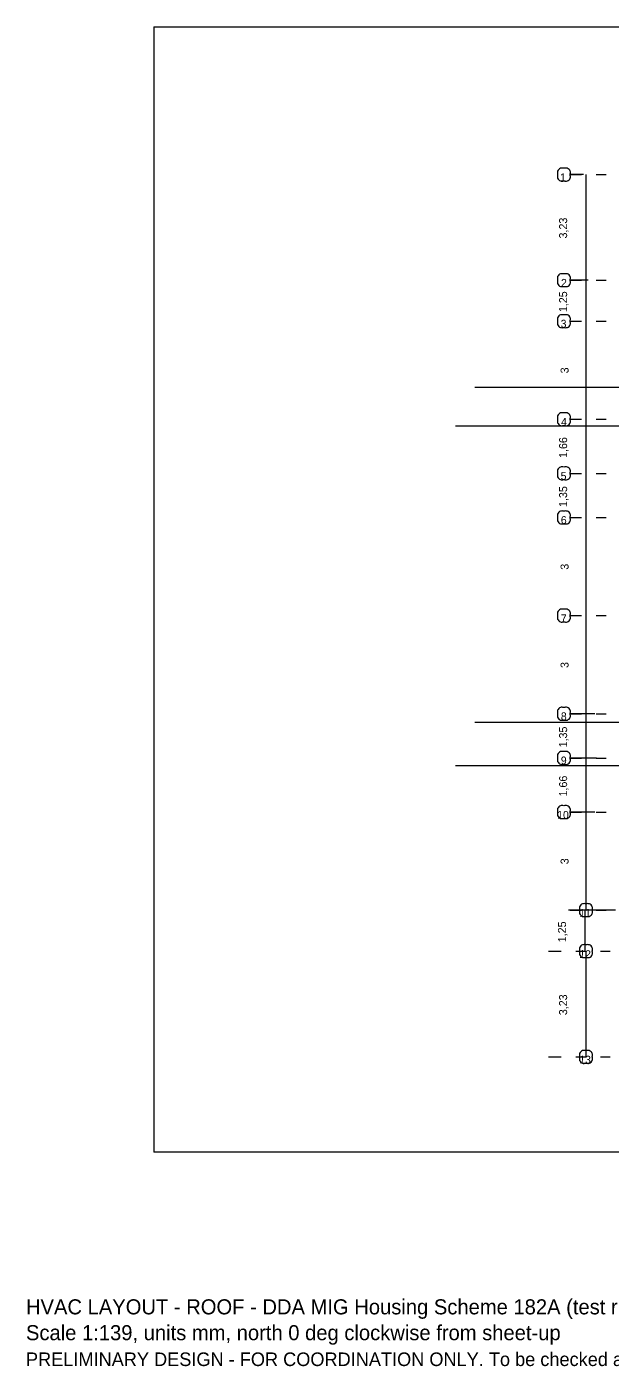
# Model space of a CAD drawing. Header units: millimetres. Extents: x 30 to 54214, y -4580 to 38782.
# Drawn here: x 30 to 18908, y -4580 to 38782 of the extents above; entities that cross this region are included whole.
import ezdxf

# ---------------------------------------------------------------- set-up
doc = ezdxf.new("R2010")
doc.units = ezdxf.units.MM
for name, color, linetype in [('A-ARCH-REF', 8, 'CONTINUOUS'), ('M-ANNO', 7, 'CONTINUOUS'), ('M-PIPE-REFG', 30, 'CONTINUOUS')]:
    doc.layers.add(name, color=color, linetype=linetype)

msp = doc.modelspace()

# ---------------------------------------------------------------- linework, layer by layer
at = {"layer": 'A-ARCH-REF'}
for p, q in [((4121, 38782), (54214, 38782)), ((4121, 38782), (4121, 2452)), ((17990, 34015), (17531, 34015)), ((17555, 34015), (17926, 34015)), ((18061, 34015), (18061, 30602)), ((18396, 34015), (18714, 34015)), ((18137, 30602), (17531, 30602)), ((18137, 30602), (17531, 30602)), ((17555, 30602), (17926, 30602)), ((18061, 30602), (18061, 29278)), ((18396, 30602), (18714, 30602)), ((17555, 29278), (17926, 29278)), ((18061, 29278), (18061, 26113)), ((18396, 29278), (18714, 29278)), ((17555, 26113), (17926, 26113)), ((18061, 26113), (18061, 24365)), ((18396, 26113), (18714, 26113)), ((17555, 24365), (17926, 24365)), ((18061, 24365), (18061, 22941)), ((18396, 24365), (18714, 24365)), ((17555, 22941), (17926, 22941)), ((18061, 22941), (18061, 19775)), ((18396, 22941), (18714, 22941)), ((17555, 19775), (17926, 19775)), ((18061, 19775), (18061, 16604)), ((18396, 19775), (18714, 19775)), ((18349, 16604), (17531, 16604)), ((18279, 16604), (17531, 16604)), ((17555, 16604), (17926, 16604)), ((18061, 16604), (18061, 15180)), ((18396, 16604), (18714, 16604)), ((18408, 15180), (17531, 15180)), ((18302, 15180), (17531, 15180)), ((17555, 15180), (17926, 15180)), ((18061, 15180), (18061, 13432)), ((18396, 15180), (18714, 15180)), ((18355, 13432), (17531, 13432)), ((18355, 13432), (17531, 13432)), ((17555, 13432), (17926, 13432)), ((18061, 13432), (18061, 10266)), ((18396, 13432), (18714, 13432)), ((19014, 10266), (17496, 10266)), ((18355, 10266), (17531, 10266)), ((17555, 10266), (17926, 10266)), ((18026, 10266), (18026, 8942)), ((18396, 10266), (18714, 10266)), ((16861, 8942), (17261, 8942)), ((17737, 8942), (18055, 8942)), ((18061, 8942), (18061, 5529)), ((18532, 8942), (18849, 8942)), ((16861, 5529), (17261, 5529)), ((17737, 5529), (18055, 5529)), ((18532, 5529), (18849, 5529)), ((52402, 2452), (4121, 2452))]:
    msp.add_line(p, q, dxfattribs=at)
for points in [[(17352, 34215), (17240, 34215), (17149, 34125), (17149, 34012)], [(17149, 34012), (17149, 33900), (17240, 33809), (17352, 33809)], [(17555, 34012), (17555, 34125), (17464, 34215), (17352, 34215)], [(17352, 33809), (17464, 33809), (17555, 33900), (17555, 34012)], [(17352, 30808), (17240, 30808), (17149, 30718), (17149, 30605)], [(17555, 30605), (17555, 30718), (17464, 30808), (17352, 30808)], [(17149, 30605), (17149, 30493), (17240, 30402), (17352, 30402)], [(17352, 30402), (17464, 30402), (17555, 30493), (17555, 30605)], [(17352, 29484), (17240, 29484), (17149, 29394), (17149, 29281)], [(17555, 29281), (17555, 29394), (17464, 29484), (17352, 29484)], [(17149, 29281), (17149, 29169), (17240, 29078), (17352, 29078)], [(17352, 29078), (17464, 29078), (17555, 29169), (17555, 29281)], [(17352, 26319), (17240, 26319), (17149, 26228), (17149, 26116)], [(17149, 26116), (17149, 26004), (17240, 25913), (17352, 25913)], [(17555, 26116), (17555, 26228), (17464, 26319), (17352, 26319)], [(17352, 25913), (17464, 25913), (17555, 26004), (17555, 26116)], [(17352, 24571), (17240, 24571), (17149, 24480), (17149, 24368)], [(17149, 24368), (17149, 24256), (17240, 24165), (17352, 24165)], [(17555, 24368), (17555, 24480), (17464, 24571), (17352, 24571)], [(17352, 24165), (17464, 24165), (17555, 24256), (17555, 24368)], [(17352, 23147), (17240, 23147), (17149, 23056), (17149, 22944)], [(17555, 22944), (17555, 23056), (17464, 23147), (17352, 23147)], [(17149, 22944), (17149, 22832), (17240, 22741), (17352, 22741)], [(17352, 22741), (17464, 22741), (17555, 22832), (17555, 22944)], [(17352, 19981), (17240, 19981), (17149, 19890), (17149, 19778)], [(17555, 19778), (17555, 19890), (17464, 19981), (17352, 19981)], [(17149, 19778), (17149, 19666), (17240, 19575), (17352, 19575)], [(17352, 19575), (17464, 19575), (17555, 19666), (17555, 19778)], [(17352, 16810), (17240, 16810), (17149, 16719), (17149, 16607)], [(17149, 16607), (17149, 16494), (17240, 16404), (17352, 16404)], [(17555, 16607), (17555, 16719), (17464, 16810), (17352, 16810)], [(17352, 16404), (17464, 16404), (17555, 16494), (17555, 16607)], [(17352, 15386), (17240, 15386), (17149, 15295), (17149, 15183)], [(17149, 15183), (17149, 15070), (17240, 14980), (17352, 14980)], [(17555, 15183), (17555, 15295), (17464, 15386), (17352, 15386)], [(17352, 14980), (17464, 14980), (17555, 15070), (17555, 15183)], [(17352, 13638), (17240, 13638), (17149, 13547), (17149, 13435)], [(17555, 13435), (17555, 13547), (17464, 13638), (17352, 13638)], [(17149, 13435), (17149, 13323), (17240, 13232), (17352, 13232)], [(17352, 13232), (17464, 13232), (17555, 13323), (17555, 13435)], [(18064, 10472), (17952, 10472), (17861, 10381), (17861, 10269)], [(18267, 10269), (18267, 10381), (18176, 10472), (18064, 10472)], [(17861, 10269), (17861, 10157), (17952, 10066), (18064, 10066)], [(18064, 10066), (18176, 10066), (18267, 10157), (18267, 10269)], [(18064, 9148), (17952, 9148), (17861, 9057), (17861, 8945)], [(18267, 8945), (18267, 9057), (18176, 9148), (18064, 9148)], [(17861, 8945), (17861, 8833), (17952, 8742), (18064, 8742)], [(18064, 8742), (18176, 8742), (18267, 8833), (18267, 8945)], [(18064, 5735), (17952, 5735), (17861, 5644), (17861, 5532)], [(18267, 5532), (18267, 5644), (18176, 5735), (18064, 5735)], [(17861, 5532), (17861, 5420), (17952, 5329), (18064, 5329)], [(18064, 5329), (18176, 5329), (18267, 5420), (18267, 5532)]]:
    msp.add_spline(points, degree=3, dxfattribs=at)
at = {"layer": 'M-PIPE-REFG', "linetype": 'CONTINUOUS'}
for points in [[(13860, 25906), (33065, 25906), (33065, 27954)], [(14475, 16339), (30165, 16339), (30165, 27954)], [(14482, 27153), (31615, 27153), (31615, 26433)], [(14482, 27153), (30165, 27153), (30165, 24914)], [(14475, 16339), (30165, 16339), (30165, 26433)], [(13860, 25906), (31615, 25906), (31615, 24914)], [(13860, 14941), (30165, 14941), (30165, 23394)], [(13860, 14941), (28715, 14941), (28715, 21874)]]:
    msp.add_lwpolyline(points, dxfattribs=at)

# ---------------------------------------------------------------- texts
at = {"layer": 'A-ARCH-REF'}
for s, height, p in [('1', 252, (17231, 33800)), ('2', 252, (17261, 30393)), ('3', 252, (17249, 29074)), ('4', 252, (17261, 25903)), ('5', 252, (17249, 24161)), ('6', 252, (17255, 22737)), ('7', 252, (17255, 19565)), ('8', 252, (17255, 16400)), ('9', 252, (17255, 14976)), ('11', 251.6, (17849, 10056))]:
    msp.add_text(s, height=height, dxfattribs=at).set_placement(p)
for s, height, rotation, p in [('3,23', 258.3, 90, (17457, 31950)), ('1,25', 258.3, 90, (17457, 29573)), ('3', 258, 90, (17504, 27596)), ('1,66', 258.3, 90, (17457, 24865)), ('1,35', 258.3, 90, (17457, 23282)), ('3', 258, 90, (17504, 21258)), ('3', 258, 90, (17504, 18086)), ('1,35', 258.3, 90, (17457, 15521)), ('1,66', 258.3, 90, (17457, 13938)), ('10', 251.6, -0.7855, (17136, 13223)), ('3', 258, 90, (17504, 11749)), ('1,25', 258.3, 90, (17422, 9231)), ('12', 251.6, -0.7964, (17848, 8727)), ('3,23', 258.3, 90, (17457, 6877)), ('13', 251.6, -0.7964, (17848, 5320))]:
    msp.add_text(s, height=height, rotation=rotation, dxfattribs=at).set_placement(p)
at = {"layer": 'M-ANNO'}
for s, p in [('HVAC LAYOUT - ROOF - DDA MIG Housing Scheme 182A (test run under KSA codes)', (0, -2780)), ('Scale 1:139, units mm, north 0 deg clockwise from sheet-up', (0, -3614))]:
    msp.add_text(s, height=486.5, dxfattribs=at).set_placement(p)
at = {"layer": 'M-ANNO', "color": 1}
msp.add_text('PRELIMINARY DESIGN - FOR COORDINATION ONLY. To be checked and stamped by a qualified HVAC engineer before construction.', height=437.85, dxfattribs=at).set_placement((0, -4448))

doc.saveas('drawing.dxf')
